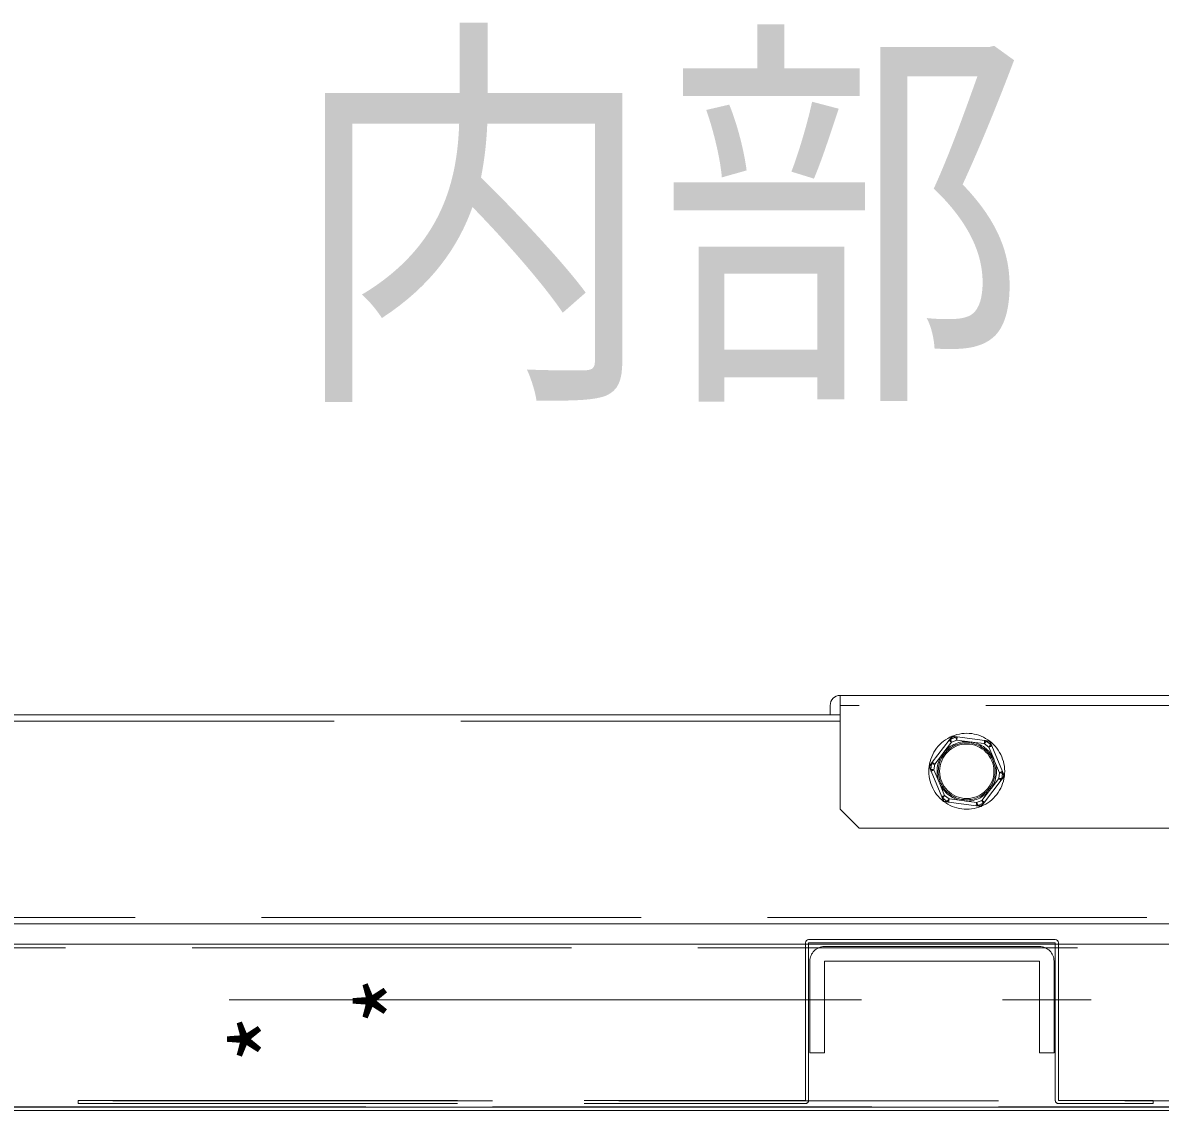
# Model space of a CAD drawing. Units: millimetres at full size, sheet at 1:20; details may follow other scales. Extents: x -4072 to 3728, y -3418 to 2032.
# Drawn here: x -2911.5 to -2731.6, y -2116.5 to -1942.9 of the extents above; entities that cross this region are included whole.
import ezdxf
from ezdxf.enums import TextEntityAlignment as Align

# ---------------------------------------------------------------- set-up
doc = ezdxf.new("R2010")
doc.units = ezdxf.units.MM
doc.header["$LTSCALE"] = 20
for name, pattern in [('CHAIN1', [8, 5, -1, 1, -1]), ('DASHED3', [4, 3, -1]), ('DOUBLE_CHAIN1', [8.8, 5, -1, 0.6, -0.6, 0.6, -1])]:
    doc.linetypes.add(name, pattern=pattern)
for name, color, linetype, lineweight in [('0-1', 7, 'Continuous', 9), ('0-3', 7, 'Continuous', 9), ('0-4', 7, 'DOUBLE_CHAIN1', 9), ('0-7', 134, 'DASHED3', 9), ('0-8', 3, 'DOUBLE_CHAIN1', 9), ('0-C', 7, 'Continuous', 9), ('0-E', 4, 'CHAIN1', 9)]:
    doc.layers.add(name, color=color, linetype=linetype, lineweight=lineweight)
doc.styles.add('ＭＳ ゴシック', font='')
doc.styles.get('ＭＳ ゴシック').set_extended_font_data('MS Gothic')

msp = doc.modelspace()

# ---------------------------------------------------------------- linework, layer by layer
at = {"layer": '0-1', "linetype": 'CHAIN1'}
for p, q in [((-2778.84, -2097.34), (-2892.84, -2097.34)), ((-2756.54, -2097.34), (-2742.54, -2097.34))]:
    msp.add_line(p, q, dxfattribs=at)
at = {"layer": '0-3'}
for p, q in [((-3428.19, -2052.34), (-2782.19, -2052.34)), ((-2592.69, -2085.34), (-3617.69, -2085.34)), ((-2748.19, -2087.84), (-2787.19, -2087.84)), ((-2664.69, -2088.54), (-3092.09, -2088.54)), ((-2787.69, -2088.34), (-2787.69, -2088.54)), ((-2748.19, -2088.34), (-2787.19, -2088.34)), ((-2787.19, -2088.34), (-2787.19, -2088.54)), ((-2748.19, -2088.34), (-2748.19, -2088.54)), ((-2747.69, -2088.34), (-2747.69, -2088.54)), ((-2593.19, -2114.34), (-3617.19, -2114.34)), ((-2598.29, -2114.84), (-3102.09, -2114.84))]:
    msp.add_line(p, q, dxfattribs=at)
at = {"layer": '0-3', "linetype": 'DASHED3'}
for p, q in [((-2664.69, -2089.14), (-3092.09, -2089.14)), ((-2787.69, -2113.24), (-2787.69, -2088.54)), ((-2787.19, -2113.24), (-2787.19, -2088.54)), ((-2750.69, -2088.94), (-2784.69, -2088.94)), ((-2748.19, -2113.24), (-2748.19, -2088.54)), ((-2747.69, -2113.24), (-2747.69, -2088.54)), ((-2617.19, -2114.24), (-3102.09, -2114.24)), ((-2902.69, -2113.74), (-2787.69, -2113.74)), ((-2732.69, -2113.74), (-2747.69, -2113.74))]:
    msp.add_line(p, q, dxfattribs=at)
for points in [[(-2786.99, -2091.24), (-2786.99, -2105.74), (-2784.69, -2105.74), (-2784.69, -2091.24)], [(-2784.69, -2091.24), (-2750.69, -2091.24), (-2750.69, -2105.74), (-2748.39, -2105.74), (-2748.39, -2091.24)], [(-2902.69, -2113.74), (-2902.69, -2113.24), (-2787.69, -2113.24)], [(-2732.69, -2113.74), (-2732.69, -2113.24), (-2747.69, -2113.24)]]:
    msp.add_lwpolyline(points, dxfattribs=at)
at = {"layer": '0-3'}
for centre, start, end in [((-2787.19, -2088.34), 90, 180), ((-2748.19, -2088.34), 0, 90)]:
    msp.add_arc(centre, 0.5, start, end, dxfattribs=at)
at = {"layer": '0-3', "linetype": 'DASHED3'}
for centre, radius, start, end in [((-2784.69, -2091.24), 2.3, 90, 180), ((-2750.69, -2091.24), 2.3, 360, 90), ((-2787.69, -2113.24), 0.5, 270, 0), ((-2747.69, -2113.24), 0.5, 180, 270)]:
    msp.add_arc(centre, radius, start, end, dxfattribs=at)
at = {"layer": '0-7', "color": 5}
for p, q in [((-2699.19, -2050.84), (-2782.19, -2050.84)), ((-2782.19, -2053.34), (-3428.19, -2053.34)), ((-3593.69, -2084.34), (-2616.69, -2084.34)), ((-3617.19, -2113.34), (-2593.19, -2113.34))]:
    msp.add_line(p, q, dxfattribs=at)
at = {"layer": '0-8'}
for p, q in [((-2764.98, -2056.34), (-2764.49, -2055.7)), ((-2764.46, -2055.77), (-2764.78, -2056.19)), ((-2764.78, -2056.19), (-2763.94, -2055.84)), ((-2764.49, -2055.7), (-2763.69, -2055.8)), ((-2763.94, -2055.84), (-2764.46, -2055.77)), ((-2763.75, -2056.3), (-2764.59, -2056.65)), ((-2761.77, -2056.56), (-2763.75, -2056.3)), ((-2761.77, -2056.56), (-2761.39, -2056.61)), ((-2759.34, -2056.37), (-2758.54, -2056.48)), ((-2759.11, -2056.48), (-2758.39, -2057.03)), ((-2758.59, -2056.54), (-2759.11, -2056.48)), ((-2758.39, -2057.03), (-2758.59, -2056.54)), ((-2758.54, -2056.48), (-2758.23, -2057.23)), ((-2758.23, -2057.23), (-2756.55, -2061.27)), ((-2766.04, -2058.53), (-2767.25, -2060.12)), ((-2757.93, -2059.27), (-2757.78, -2059.62)), ((-2768.14, -2060.46), (-2767.65, -2059.82)), ((-2767.83, -2061.21), (-2768.14, -2060.46)), ((-2767.86, -2060.95), (-2767.74, -2060.06)), ((-2766.15, -2065.25), (-2767.83, -2061.21)), ((-2767.25, -2060.12), (-2767.37, -2061.02)), ((-2767.37, -2061.02), (-2766.6, -2062.86)), ((-2757.02, -2061.47), (-2757.78, -2059.62)), ((-2756.55, -2061.27), (-2756.24, -2062.02)), ((-2766.46, -2063.22), (-2766.6, -2062.86)), ((-2766.42, -2062.79), (-2766.28, -2063.13)), ((-2758.35, -2063.95), (-2757.13, -2062.36)), ((-2757.13, -2062.36), (-2757.02, -2061.47)), ((-2756.24, -2062.02), (-2756.74, -2062.66)), ((-2756.52, -2061.53), (-2756.64, -2062.42)), ((-2756.64, -2062.42), (-2756.32, -2062.01)), ((-2756.32, -2062.01), (-2756.52, -2061.53)), ((-2766.46, -2063.22), (-2765.69, -2065.06)), ((-2758.74, -2064.12), (-2758.51, -2063.83)), ((-2758.35, -2063.95), (-2758.58, -2064.25)), ((-2765.84, -2066), (-2766.15, -2065.25)), ((-2765.28, -2066.01), (-2765.99, -2065.46)), ((-2765.99, -2065.46), (-2765.79, -2065.94)), ((-2765.04, -2066.11), (-2765.84, -2066)), ((-2765.79, -2065.94), (-2765.28, -2066.01)), ((-2765.69, -2065.06), (-2764.98, -2065.61)), ((-2762.62, -2065.92), (-2762.99, -2065.87)), ((-2762.62, -2065.92), (-2760.63, -2066.18)), ((-2760.63, -2066.18), (-2759.8, -2065.84)), ((-2759.61, -2066.29), (-2760.44, -2066.64)), ((-2760.44, -2066.64), (-2759.93, -2066.71)), ((-2759.93, -2066.71), (-2759.61, -2066.29)), ((-2759.4, -2066.14), (-2759.89, -2066.78)), ((-2759.89, -2066.78), (-2760.7, -2066.68))]:
    msp.add_line(p, q, dxfattribs=at)
for points in [[(-2763.75, -2056.3), (-2763.79, -2056.22), (-2763.82, -2056.14), (-2763.85, -2056.06), (-2763.88, -2056), (-2763.9, -2055.94), (-2763.92, -2055.89), (-2763.94, -2055.86), (-2763.94, -2055.84)], [(-2763.69, -2055.8), (-2763.69, -2055.81), (-2763.69, -2055.84), (-2763.7, -2055.89), (-2763.71, -2055.95), (-2763.72, -2056.02), (-2763.73, -2056.11), (-2763.74, -2056.2), (-2763.75, -2056.3)], [(-2763.69, -2055.8), (-2759.34, -2056.37), (-2759.35, -2056.38), (-2759.35, -2056.41), (-2759.36, -2056.46), (-2759.36, -2056.52), (-2759.37, -2056.59), (-2759.38, -2056.68), (-2759.4, -2056.77), (-2759.41, -2056.87), (-2761.39, -2056.61)], [(-2767.65, -2059.82), (-2764.98, -2056.34), (-2764.98, -2056.35), (-2764.95, -2056.36), (-2764.92, -2056.39), (-2764.87, -2056.43), (-2764.81, -2056.48), (-2764.74, -2056.53), (-2764.66, -2056.59), (-2764.59, -2056.65), (-2765.8, -2058.23)], [(-2764.78, -2056.19), (-2764.77, -2056.21), (-2764.76, -2056.24), (-2764.74, -2056.28), (-2764.71, -2056.34), (-2764.68, -2056.41), (-2764.65, -2056.48), (-2764.62, -2056.56), (-2764.59, -2056.65)], [(-2761.77, -2056.56), (-2761.77, -2056.6), (-2761.78, -2056.64), (-2761.78, -2056.67), (-2761.78, -2056.7), (-2761.78, -2056.73), (-2761.79, -2056.74), (-2761.79, -2056.76), (-2761.79, -2056.76)], [(-2761.39, -2056.61), (-2761.4, -2056.65), (-2761.41, -2056.68), (-2761.41, -2056.72), (-2761.42, -2056.75), (-2761.42, -2056.77), (-2761.42, -2056.79), (-2761.43, -2056.8), (-2761.43, -2056.81), (-2761.79, -2056.76)], [(-2759.11, -2056.48), (-2759.12, -2056.49), (-2759.14, -2056.52), (-2759.17, -2056.56), (-2759.21, -2056.61), (-2759.25, -2056.67), (-2759.3, -2056.73), (-2759.36, -2056.8), (-2759.41, -2056.87)], [(-2757.93, -2059.27), (-2758.69, -2057.42), (-2759.41, -2056.87)], [(-2758.69, -2057.42), (-2758.64, -2057.35), (-2758.59, -2057.28), (-2758.54, -2057.21), (-2758.49, -2057.16), (-2758.46, -2057.11), (-2758.43, -2057.07), (-2758.4, -2057.04), (-2758.39, -2057.03)], [(-2758.23, -2057.23), (-2758.24, -2057.23), (-2758.27, -2057.24), (-2758.31, -2057.26), (-2758.37, -2057.28), (-2758.44, -2057.31), (-2758.52, -2057.35), (-2758.6, -2057.38), (-2758.69, -2057.42)], [(-2757.93, -2059.27), (-2757.96, -2059.28), (-2758, -2059.3), (-2758.03, -2059.31), (-2758.06, -2059.33), (-2758.08, -2059.34), (-2758.1, -2059.34), (-2758.11, -2059.35), (-2758.11, -2059.35)], [(-2757.78, -2059.62), (-2757.82, -2059.63), (-2757.85, -2059.64), (-2757.89, -2059.66), (-2757.91, -2059.67), (-2757.94, -2059.68), (-2757.96, -2059.68), (-2757.97, -2059.69), (-2757.97, -2059.69), (-2758.11, -2059.35)], [(-2768.14, -2060.46), (-2768.13, -2060.46), (-2768.11, -2060.46), (-2768.06, -2060.47)], [(-2767.74, -2060.06), (-2768.06, -2060.47), (-2767.86, -2060.95)], [(-2767.86, -2060.95), (-2767.84, -2060.95), (-2767.81, -2060.96), (-2767.76, -2060.97), (-2767.7, -2060.97), (-2767.62, -2060.98), (-2767.54, -2060.99), (-2767.46, -2061), (-2767.37, -2061.02)], [(-2767.83, -2061.21), (-2767.82, -2061.2), (-2767.8, -2061.19), (-2767.75, -2061.18), (-2767.7, -2061.15), (-2767.63, -2061.12), (-2767.55, -2061.09), (-2767.46, -2061.05), (-2767.37, -2061.02)], [(-2767.25, -2060.12), (-2767.34, -2060.11), (-2767.43, -2060.1), (-2767.51, -2060.09), (-2767.58, -2060.08), (-2767.64, -2060.07), (-2767.69, -2060.06), (-2767.72, -2060.06), (-2767.74, -2060.06)], [(-2767.65, -2059.82), (-2767.64, -2059.82), (-2767.62, -2059.84), (-2767.58, -2059.87), (-2767.53, -2059.91), (-2767.47, -2059.95), (-2767.4, -2060.01), (-2767.33, -2060.06), (-2767.25, -2060.12)], [(-2756.55, -2061.27), (-2756.56, -2061.28), (-2756.59, -2061.29), (-2756.63, -2061.31), (-2756.69, -2061.33), (-2756.76, -2061.36), (-2756.84, -2061.39), (-2756.93, -2061.43), (-2757.02, -2061.47)], [(-2766.42, -2062.79), (-2766.42, -2062.8), (-2766.43, -2062.8), (-2766.45, -2062.81), (-2766.47, -2062.82), (-2766.5, -2062.83), (-2766.53, -2062.84), (-2766.57, -2062.85), (-2766.6, -2062.86)], [(-2756.74, -2062.66), (-2759.4, -2066.14), (-2759.8, -2065.84), (-2758.58, -2064.25)], [(-2756.74, -2062.66), (-2756.74, -2062.66), (-2756.77, -2062.64), (-2756.8, -2062.61), (-2756.85, -2062.57), (-2756.91, -2062.53), (-2756.98, -2062.48), (-2757.06, -2062.42), (-2757.13, -2062.36)], [(-2757.13, -2062.36), (-2757.04, -2062.37), (-2756.96, -2062.38), (-2756.88, -2062.39), (-2756.81, -2062.4), (-2756.74, -2062.41), (-2756.7, -2062.42), (-2756.66, -2062.42), (-2756.64, -2062.42)], [(-2756.52, -2061.53), (-2756.54, -2061.53), (-2756.58, -2061.52), (-2756.63, -2061.52), (-2756.69, -2061.51), (-2756.76, -2061.5), (-2756.84, -2061.49), (-2756.93, -2061.48), (-2757.02, -2061.47)], [(-2756.24, -2062.02), (-2756.25, -2062.02), (-2756.28, -2062.02), (-2756.32, -2062.01)], [(-2766.28, -2063.13), (-2766.28, -2063.13), (-2766.29, -2063.14), (-2766.31, -2063.15), (-2766.33, -2063.16), (-2766.36, -2063.17), (-2766.39, -2063.18), (-2766.42, -2063.2), (-2766.46, -2063.22)], [(-2758.74, -2064.12), (-2758.73, -2064.12), (-2758.72, -2064.13), (-2758.71, -2064.14), (-2758.69, -2064.16), (-2758.67, -2064.18), (-2758.64, -2064.2), (-2758.61, -2064.22), (-2758.58, -2064.25)], [(-2758.35, -2063.95), (-2758.38, -2063.92), (-2758.41, -2063.9), (-2758.44, -2063.88), (-2758.47, -2063.87), (-2758.49, -2063.85), (-2758.5, -2063.84), (-2758.51, -2063.83), (-2758.51, -2063.83)], [(-2766.15, -2065.25), (-2766.14, -2065.25), (-2766.12, -2065.24), (-2766.08, -2065.22), (-2766.02, -2065.2), (-2765.95, -2065.17), (-2765.87, -2065.14), (-2765.78, -2065.1), (-2765.69, -2065.06)], [(-2765.69, -2065.06), (-2765.75, -2065.13), (-2765.8, -2065.2), (-2765.85, -2065.27), (-2765.89, -2065.32), (-2765.93, -2065.37), (-2765.96, -2065.41), (-2765.98, -2065.44), (-2765.99, -2065.46)], [(-2765.28, -2066.01), (-2765.27, -2065.99), (-2765.24, -2065.96), (-2765.21, -2065.92), (-2765.18, -2065.87), (-2765.13, -2065.82), (-2765.08, -2065.75), (-2765.03, -2065.68), (-2764.98, -2065.61)], [(-2760.7, -2066.68), (-2765.04, -2066.11), (-2765.04, -2066.1), (-2765.04, -2066.07), (-2765.03, -2066.02), (-2765.02, -2065.96), (-2765.01, -2065.89), (-2765, -2065.8), (-2764.99, -2065.71), (-2764.98, -2065.61), (-2762.99, -2065.87)], [(-2762.96, -2065.68), (-2762.6, -2065.72), (-2762.62, -2065.92)], [(-2760.7, -2066.68), (-2760.7, -2066.67), (-2760.69, -2066.64), (-2760.69, -2066.59), (-2760.68, -2066.53), (-2760.67, -2066.46), (-2760.66, -2066.37), (-2760.64, -2066.28), (-2760.63, -2066.18)], [(-2760.63, -2066.18), (-2760.6, -2066.26), (-2760.56, -2066.34), (-2760.53, -2066.42), (-2760.51, -2066.49), (-2760.48, -2066.54), (-2760.46, -2066.59), (-2760.45, -2066.62), (-2760.44, -2066.64)], [(-2759.61, -2066.29), (-2759.62, -2066.28), (-2759.63, -2066.24), (-2759.65, -2066.2), (-2759.67, -2066.14), (-2759.7, -2066.07), (-2759.73, -2066), (-2759.76, -2065.92), (-2759.8, -2065.84)]]:
    msp.add_lwpolyline(points, dxfattribs=at)
msp.add_lwpolyline([(-2765.65, -2058.36), (-2765.87, -2058.65), (-2766.04, -2058.53), (-2765.8, -2058.23), (-2765.77, -2058.26), (-2765.74, -2058.28), (-2765.72, -2058.3), (-2765.7, -2058.32), (-2765.68, -2058.34), (-2765.66, -2058.35), (-2765.65, -2058.36)], close=True, dxfattribs=at)
msp.add_circle((-2762.19, -2061.24), 4.3, dxfattribs=at)
for centre, radius, start, end in [((-2762.19, -2061.24), 6, 112.5227, 172.5227), ((-2762.19, -2061.24), 6, 52.5227, 112.5227), ((-2785.77, -2064.56), 23.05, 22.4098, 22.613), ((-2763.75, -2056.27), 0.471, 82.5841, 114.345), ((-2762.19, -2061.24), 4.7, 84.8412, 140.2041), ((-2762.19, -2061.24), 4.5, 84.8412, 140.2041), ((-2764.61, -2056.63), 0.471, 110.6917, 142.4703), ((-2762.19, -2061.24), 4.5, 24.8412, 80.2041), ((-2762.19, -2061.24), 4.7, 24.8412, 80.2041), ((-2759.41, -2056.84), 0.47, 50.6839, 82.4717), ((-2738.84, -2071.63), 24.85, 142.4404, 142.6288), ((-2762.19, -2061.24), 6, 352.5227, 52.5227), ((-2758.67, -2057.41), 0.471, 22.5904, 54.3485), ((-2762.19, -2061.24), 4.7, 144.8412, 200.2041), ((-2762.19, -2061.24), 4.5, 144.8412, 200.2041), ((-2762.19, -2061.24), 6, 172.5227, 232.5227), ((-2767.4, -2061.03), 0.471, 170.7019, 202.4723), ((-2767.28, -2060.1), 0.471, 142.5721, 174.3615), ((-2762.19, -2061.24), 4.5, 324.8412, 20.2041), ((-2762.19, -2061.24), 4.7, 324.8412, 20.2041), ((-2756.99, -2061.45), 0.471, 350.702, 22.4723), ((-2762.19, -2061.24), 6, 292.5227, 352.5227), ((-2757.11, -2062.38), 0.471, 322.5721, 354.3615), ((-2762.19, -2061.24), 4.7, 204.8412, 260.2042), ((-2762.19, -2061.24), 4.5, 204.8412, 260.2042), ((-2762.19, -2061.24), 4.7, 264.8412, 320.2042), ((-2762.19, -2061.24), 4.5, 264.8412, 320.2042), ((-2765.72, -2065.07), 0.471, 202.5701, 234.348), ((-2786.1, -2050.43), 25.55, 322.443, 322.6262), ((-2762.19, -2061.24), 6, 232.5227, 292.5227), ((-2764.98, -2065.64), 0.471, 230.6859, 262.4697), ((-2928.38, -2037.21), 167.86, 350.1684, 350.2367), ((-2760.64, -2066.21), 0.471, 262.5842, 294.345), ((-2759.78, -2065.85), 0.471, 290.6938, 322.4683), ((-2738.62, -2057.92), 23.05, 202.4098, 202.613)]:
    msp.add_arc(centre, radius, start, end, dxfattribs=at)
at = {"layer": '0-C'}
for p, q in [((-2628.79, -2049.24), (-2782.19, -2049.24)), ((-2782.19, -2049.24), (-2782.19, -2067.24)), ((-2628.79, -2049.24), (-2782.19, -2049.24)), ((-2783.79, -2050.84), (-2783.79, -2052.34)), ((-2779.19, -2070.24), (-2782.19, -2067.24)), ((-2779.19, -2070.24), (-2702.19, -2070.24))]:
    msp.add_line(p, q, dxfattribs=at)
msp.add_arc((-2782.19, -2050.84), 1.6, 90, 180, dxfattribs=at)
at = {"layer": '0-E', "color": 2}
msp.add_arc((-2605.79, -2107.34), 496.94, 180.6918, 270, dxfattribs=at)

# ---------------------------------------------------------------- texts
at = {"layer": '0-4', "style": 'ＭＳ ゴシック'}
for p in [(-2842.36, -2101.67), (-2862.25, -2107.71)]:
    msp.add_text('*', height=12.21, rotation=90, dxfattribs=at).set_placement(p, align=Align.BOTTOM_LEFT)
at = {"layer": '0-E', "color": 7, "style": 'ＭＳ ゴシック', "width": 0.9}
msp.add_text('内部', height=47.65, dxfattribs=at).set_placement((-2869.47, -2011.84), align=Align.BOTTOM_LEFT)

doc.saveas('drawing.dxf')
